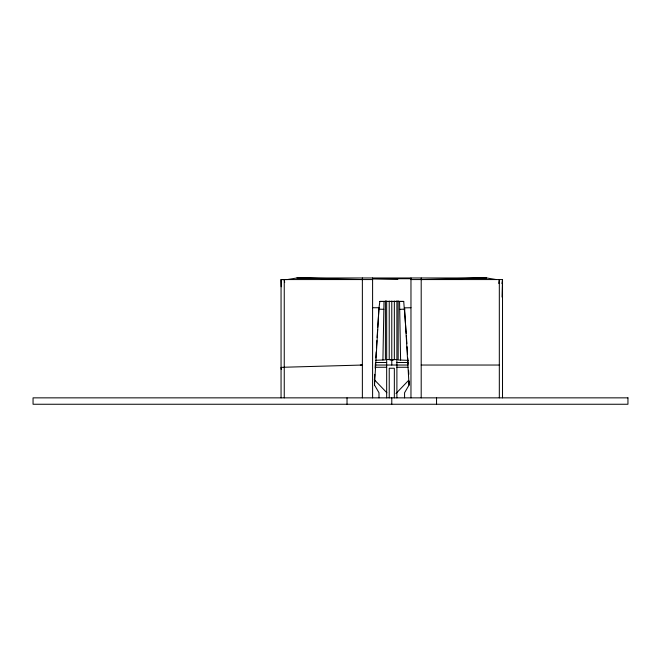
<?xml version="1.0" encoding="UTF-8"?>
<svg xmlns="http://www.w3.org/2000/svg" width="661" height="661" viewBox="0 0 661 661"><rect width="100%" height="100%" fill="white"/><g stroke="black" fill="none" stroke-linecap="round" stroke-linejoin="round"><path stroke-width="0.99" d="M382.917 359.989L384 301.49M502.046 297.053L502.517 279.562L410.968 279.562M378.993 397.856L378.993 392.741L374.523 385.074L378.993 307.737L372.597 307.737M374.473 378.423L374.729 374.333M375.126 368.194L375.456 363.079M375.779 357.965L376.175 351.834M376.44 347.736L376.894 340.58M377.092 337.515L377.621 329.327M377.753 327.286L378.993 307.737M378.993 307.852L379.852 301.424L403.722 301.424L406.209 333.417M501.963 283.643L502.517 279.562L502.517 397.856M498.741 283.445L499.319 279.562L499.319 397.856M409.052 380.943L409.052 385.074L404.573 392.741L404.573 397.856M395.989 393.493L408.589 380.389M375.696 360.262L385.413 359.89L385.413 300.862M399.698 309.34L404.763 309.158M421.197 279.562L486.67 277.975L496.337 279.562M450.554 278.611L486.67 277.975L296.896 277.975L287.238 279.562L281.057 279.562L281.057 397.856M410.968 278.719L372.597 278.719L397.839 279.273M372.597 279.562L281.057 279.562L281.247 286.767M404.573 307.852L410.968 307.737M386.668 359.567L396.897 359.567M375.44 362.509L386.668 362.509M396.897 362.509L408.101 362.509M360.328 365.037L362.368 365.037L284.247 367.235L281.057 367.417L281.264 369.449M375.531 365.037L408.035 365.037M421.197 365.037L499.319 365.037M375.531 367.276L386.668 367.268M396.897 367.268L408.035 367.276M333.012 278.611L296.896 277.975L362.368 279.562M378.819 309.141L383.859 309.323M408.589 360.369L398.153 359.972L398.153 300.871M374.275 379.662L386.883 392.766M284.684 282.47L284.247 279.562L284.247 397.856M406.341 335.466L406.87 343.646M407.069 346.719L407.523 353.875M407.787 357.965L408.184 364.104M408.572 370.243L408.837 374.333M409.291 381.488L409.49 384.562M404.573 307.737L409.052 385.074M399.558 301.499L400.591 360.071M436.549 397.856L436.549 404.251M421.197 277.975L421.197 397.856M410.968 277.975L410.968 397.856M403.722 301.424L379.852 301.424M396.897 300.871L396.897 397.856M394.344 301.102L394.344 359.567L391.783 360.518L389.23 359.567L389.23 301.102M394.344 397.856L394.344 368.235L389.23 368.235L389.23 397.856M391.783 301.102L391.783 365.037M391.783 397.856L391.783 404.251M386.668 300.929L386.668 397.856M374.523 374.762L374.523 385.074M372.597 277.975L372.597 397.856M362.368 277.975L362.368 397.856M347.025 397.856L347.025 404.251M627.95 397.856L33.05 397.856L33.05 404.251L627.95 404.251L627.95 397.856"/></g></svg>
